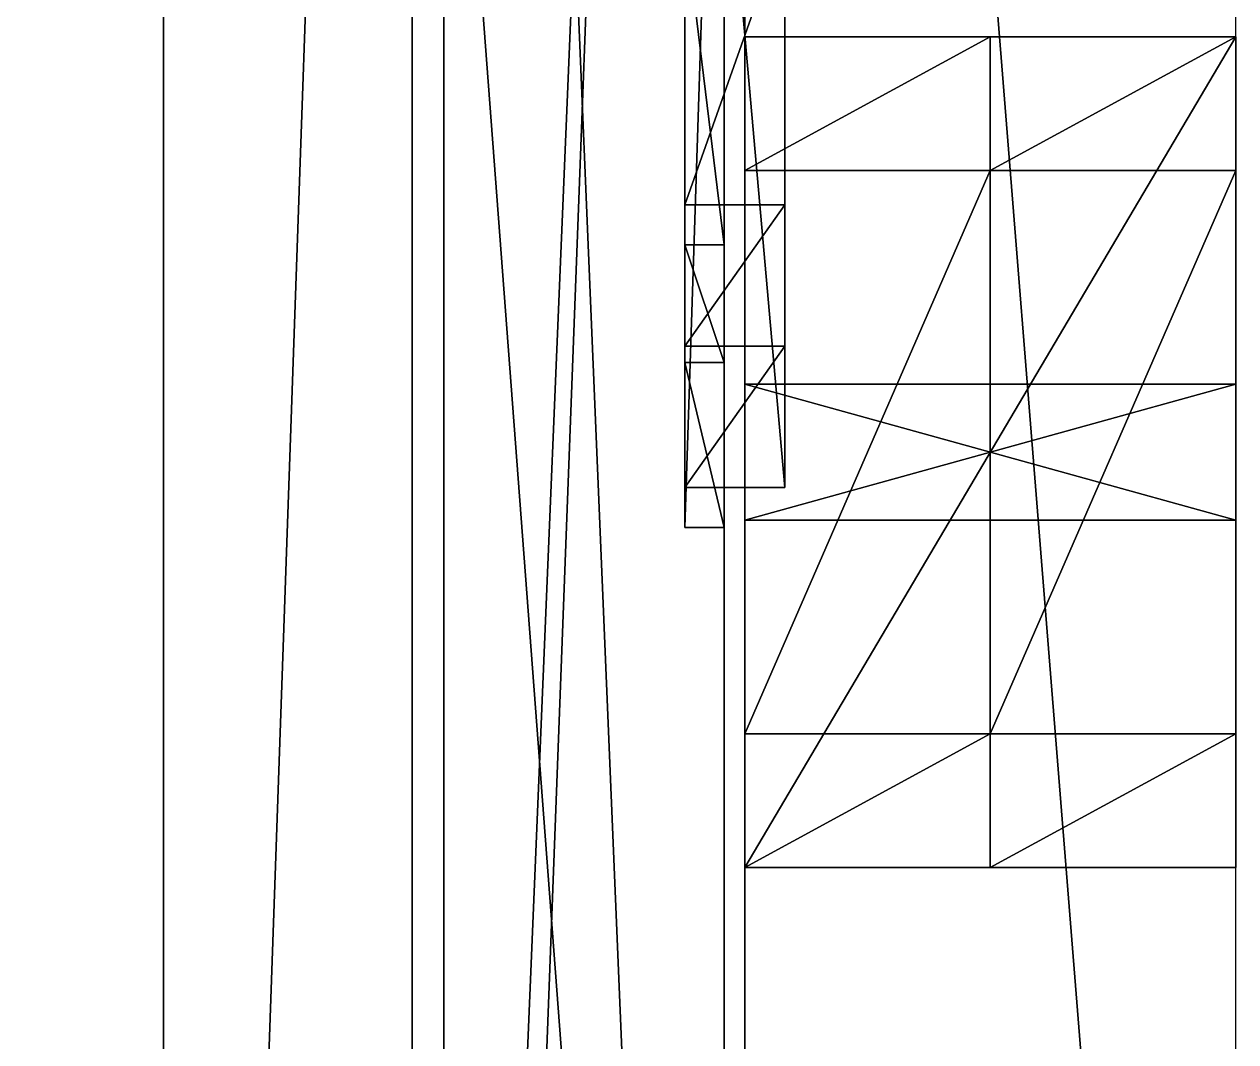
# Model space of a CAD drawing. Header units: metres. Extents: x -124 to 108, y 0 to 201.
# Drawn here: x 27.996 to 28.662, y 52.179 to 52.738 of the extents above; entities that cross this region are included whole.
import ezdxf

# ---------------------------------------------------------------- set-up
doc = ezdxf.new("R2010")
doc.units = ezdxf.units.M
doc.layers.get('0').update_dxf_attribs({"true_color": 0xff5454})

# ---------------------------------------------------------------- blocks, each defined once
blk = doc.blocks.new('window_i')
for p, q in [((0.5099160838872724, 1.347806301747229), (0.3326066356936382, 1.500457556126518)), ((0.5099160838872724, 1.124249532316332), (0.5099160838872724, 1.347806301747229)), ((0.5099160838872724, 1.347806301747229), (0.5099160838872695, 1.347806301747229, 0.02166937499999654)), ((0.4879038231936365, 1.337711146622697, 0.02166937499999654), (0.4879038231936365, 1.337711146622697, -0.03322637500000046)), ((0.5099160838872724, 1.124249532316332), (0.5099160838872695, 1.124249532316332, 0.02166937499999654)), ((0.5746701938614297, 1.124249532316332), (0.5099160838872724, 1.124249532316332)), ((0.5746701938614297, 1.124249532316332), (0.5746701938614297, 1.124249532316332, 0.02166937500000231)), ((0.6652132713872707, 1.033706454790492), (0.5746701938614297, 1.124249532316332)), ((0.4879038231936365, 1.102237271622697, 0.02166937499999654), (0.4879038231936365, 1.102237271622697, -0.03322637500000046)), ((0.5655524169436341, 1.102237271622697, 0.02166937500000231), (0.5655524169436341, 1.102237271622697, -0.03322637500000046)), ((0.6652132713872707, 0), (0.6652132713872707, 1.033706454790492)), ((0.6652132713872707, 1.033706454790492), (0.6652132713872707, 1.033706454790492, 0.02166937499999654)), ((0.6432010106936319, 1.024588677872696, 0.02166937500000231), (0.6432010106936377, 1.024588677872696, -0.03322637500000046)), ((0.6432010106936319, 0.09713276069363547, 0.02166937500000231), (0.6432010106936377, 0.09713276069363547, -0.03322637500000046)), ((0, 0), (0.6652132713872707, 0)), ((0.6652132713872707, 0), (0.6652132713872707, 0, 0.02166937499999654))]:
    blk.add_line(p, q)
at = {"color": 45, "true_color": 0xaa8f5f}
mesh = blk.add_polyface(dxfattribs=at)
corners = [(0.3326066356936354, 1.500457556126518, 0.02166937499999654), (0.5099160838872724, 1.347806301747229), (0.3326066356936382, 1.500457556126518), (0.5099160838872695, 1.347806301747229, 0.02166937499999654)]
mesh.append_faces([[corners[k] for k in face] for face in [(0, 1, 2), (1, 0, 3)]], dxfattribs={"vtx0": -1, "color": 45})
mesh = blk.add_polyface(dxfattribs=at)
corners = [(0.4879038231936365, 1.337711146622697, 0.02166937499999654), (0.3326066356936296, 1.471411356707166, -0.03322637500000046), (0.4879038231936365, 1.337711146622697, -0.03322637500000046), (0.3326066356936354, 1.471411356707166, 0.02166937499999654)]
mesh.append_faces([[corners[k] for k in face] for face in [(0, 1, 2), (1, 0, 3)]], dxfattribs={"vtx0": -1, "color": 45})
mesh = blk.add_polyface(dxfattribs=at)
corners = [(0.5099160838872724, 1.347806301747229), (0.5099160838872695, 1.124249532316332, 0.02166937499999654), (0.5099160838872724, 1.124249532316332), (0.5099160838872695, 1.347806301747229, 0.02166937499999654)]
mesh.append_faces([[corners[k] for k in face] for face in [(0, 1, 2), (1, 0, 3)]], dxfattribs={"vtx0": -1, "color": 45})
mesh = blk.add_polyface(dxfattribs=at)
corners = [(0.4879038231936365, 1.337711146622697, 0.02166937499999654), (0.4879038231936365, 1.102237271622697, -0.03322637500000046), (0.4879038231936365, 1.102237271622697, 0.02166937499999654), (0.4879038231936365, 1.337711146622697, -0.03322637500000046)]
mesh.append_faces([[corners[k] for k in face] for face in [(0, 1, 2), (1, 0, 3)]], dxfattribs={"vtx0": -1, "color": 45})
mesh = blk.add_polyface(dxfattribs=at)
corners = [(0.5099160838872695, 1.124249532316332, 0.02166937499999654), (0.5746701938614297, 1.124249532316332), (0.5099160838872724, 1.124249532316332), (0.5746701938614297, 1.124249532316332, 0.02166937500000231)]
mesh.append_faces([[corners[k] for k in face] for face in [(0, 1, 2), (1, 0, 3)]], dxfattribs={"vtx0": -1, "color": 45})
mesh = blk.add_polyface(dxfattribs=at)
corners = [(0.5746701938614297, 1.124249532316332, 0.02166937500000231), (0.6652132713872707, 1.033706454790492), (0.5746701938614297, 1.124249532316332), (0.6652132713872707, 1.033706454790492, 0.02166937499999654)]
mesh.append_faces([[corners[k] for k in face] for face in [(0, 1, 2), (1, 0, 3)]], dxfattribs={"vtx0": -1, "color": 45})
mesh = blk.add_polyface(dxfattribs=at)
corners = [(0.5655524169436341, 1.102237271622697, 0.02166937500000231), (0.4879038231936365, 1.102237271622697, -0.03322637500000046), (0.5655524169436341, 1.102237271622697, -0.03322637500000046), (0.4879038231936365, 1.102237271622697, 0.02166937499999654)]
mesh.append_faces([[corners[k] for k in face] for face in [(0, 1, 2), (1, 0, 3)]], dxfattribs={"vtx0": -1, "color": 45})
mesh = blk.add_polyface(dxfattribs=at)
corners = [(0.6432010106936319, 1.024588677872696, 0.02166937500000231), (0.5655524169436341, 1.102237271622697, -0.03322637500000046), (0.6432010106936377, 1.024588677872696, -0.03322637500000046), (0.5655524169436341, 1.102237271622697, 0.02166937500000231)]
mesh.append_faces([[corners[k] for k in face] for face in [(0, 1, 2), (1, 0, 3)]], dxfattribs={"vtx0": -1, "color": 45})
mesh = blk.add_polyface(dxfattribs=at)
corners = [(0.6652132713872707, 1.033706454790492), (0.6652132713872707, 0, 0.02166937499999654), (0.6652132713872707, 0), (0.6652132713872707, 1.033706454790492, 0.02166937499999654)]
mesh.append_faces([[corners[k] for k in face] for face in [(0, 1, 2), (1, 0, 3)]], dxfattribs={"vtx0": -1, "color": 45})
mesh = blk.add_polyface(dxfattribs=at)
corners = [(0.6432010106936319, 1.024588677872696, 0.02166937500000231), (0.6432010106936377, 0.09713276069363547, -0.03322637500000046), (0.6432010106936319, 0.09713276069363547, 0.02166937500000231), (0.6432010106936377, 1.024588677872696, -0.03322637500000046)]
mesh.append_faces([[corners[k] for k in face] for face in [(0, 1, 2), (1, 0, 3)]], dxfattribs={"vtx0": -1, "color": 45})
mesh = blk.add_polyface(dxfattribs=at)
corners = [(0.02201226069363304, 0.09713276069363547, 0.02166937499999654), (0.6432010106936377, 0.09713276069363547, -0.03322637500000046), (0.02201226069363593, 0.09713276069363547, -0.03322637500000046), (0.6432010106936319, 0.09713276069363547, 0.02166937500000231)]
mesh.append_faces([[corners[k] for k in face] for face in [(0, 1, 2), (1, 0, 3)]], dxfattribs={"vtx0": -1, "color": 45})
mesh = blk.add_polyface(dxfattribs=at)
corners = [(0.6652132713872707, 0, 0.02166937499999654), (0, 0), (0.6652132713872707, 0), (2.887645678129047e-15, 0, 0.02166937500000231)]
mesh.append_faces([[corners[k] for k in face] for face in [(0, 1, 2), (1, 0, 3)]], dxfattribs={"vtx0": -1, "color": 45})
blk = doc.blocks.new('Crenellation_i')
for p, q in [((0, 0.269875, 0.2111375), (0, 0.1349375, 0.31115)), ((0, 0.269875), (0, 0)), ((0, 0.269875), (0, 0.269875, 0.2111375)), ((0.07022752866490495, 0.269875, 0.2111375), (0.07022752866490495, 0.1349375, 0.31115)), ((0.07022752866490495, 0.269875, 0.42545), (0.07022752866490495, 0.1349375, 0.5254624999999999)), ((0.07022752866490495, 0.269875, 0.2111375), (0.07022752866490495, 0.269875, 0.42545)), ((0.1826147113569393, 0, 0.08282231512730852), (0.1826147113569393, 0.269875, 0.08282231512730852)), ((0.1826147113569393, 0.269875, 0.08282231512730852), (0.1826147113569393, 0.269875, 0.3304723151273085)), ((0.1826147113569393, 0, 0.3304723151273085), (0.1826147113569393, 0.269875, 0.3304723151273085)), ((0.1826147113569393, 0.269875, 0.3304723151273085), (0.2540522113569393, 0.269875, 0.3304723151273085)), ((0.2540522113569393, 0.269875, 0.08282231512730852), (0.1826147113569393, 0.269875, 0.08282231512730852)), ((0.2540522113569393, 0, 0.3304723151273085), (0.2540522113569393, 0.269875, 0.3304723151273085)), ((0.2540522113569393, 0.269875, 0.3304723151273085), (0.2540522113569393, 0.269875, 0.08282231512730852)), ((0.2540522113569393, 0, 0.08282231512730852), (0.2540522113569393, 0.269875, 0.08282231512730852)), ((0.3664393940489737, 0.1349375, 0.31115), (0.3664393940489737, 0.269875, 0.2111375)), ((0.3664393940489737, 0.1349375, 0.5254624999999999), (0.3664393940489737, 0.269875, 0.42545)), ((0.3664393940489737, 0.269875, 0.2111375), (0.3664393940489737, 0.269875, 0.42545)), ((0.4366669227138786, 0.1349375, 0.31115), (0.4366669227138786, 0.269875, 0.2111375)), ((0.4366669227138786, 0), (0.4366669227138786, 0.269875)), ((0.4366669227138786, 0.269875), (0.4366669227138786, 0.269875, 0.2111375)), ((0.07022752866490495, 0.1349375, 0.31115), (0, 0.1349375, 0.31115)), ((0, 0.1349375, 0.31115), (0, 0, 0.2111375)), ((0.07022752866490495, 0.1349375, 0.31115), (0.07022752866490495, 0, 0.2111375)), ((0.07022752866490495, 0.1349375, 0.5254624999999999), (0.07022752866490495, 0, 0.42545)), ((0.07022752866490495, 0.1349375, 0.5254624999999999), (0.3664393940489737, 0.1349375, 0.5254624999999999)), ((0.4366669227138786, 0.1349375, 0.31115), (0.3664393940489737, 0.1349375, 0.31115)), ((0.3664393940489737, 0, 0.2111375), (0.3664393940489737, 0.1349375, 0.31115)), ((0.3664393940489737, 0, 0.42545), (0.3664393940489737, 0.1349375, 0.5254624999999999)), ((0.4366669227138786, 0, 0.2111375), (0.4366669227138786, 0.1349375, 0.31115)), ((0, 0), (0, 0, 0.2111375)), ((0.07022752866490495, 0, 0.2111375), (0.07022752866490495, 0, 0.42545)), ((0.1826147113569393, 0, 0.08282231512730852), (0.1826147113569393, 0, 0.3304723151273085)), ((0.1826147113569393, 0, 0.3304723151273085), (0.2540522113569393, 0, 0.3304723151273085)), ((0.2540522113569393, 0, 0.08282231512730852), (0.1826147113569393, 0, 0.08282231512730852)), ((0.2540522113569393, 0, 0.3304723151273085), (0.2540522113569393, 0, 0.08282231512730852)), ((0.3664393940489737, 0, 0.2111375), (0.3664393940489737, 0, 0.42545)), ((0.4366669227138786, 0), (0.4366669227138786, 0, 0.2111375))]:
    blk.add_line(p, q)
at = {"color": 253, "true_color": 0xc0ab91}
for p, q in [((0.07022752866490495, 0.269875, 0.2111375), (0, 0.269875, 0.2111375)), ((0.4366669227138786, 0.269875), (0, 0.269875)), ((0.3664393940489737, 0.269875, 0.42545), (0.07022752866490495, 0.269875, 0.42545)), ((0.4366669227138786, 0.269875, 0.2111375), (0.3664393940489737, 0.269875, 0.2111375)), ((0.07022752866490495, 0, 0.2111375), (0, 0, 0.2111375)), ((0.4366669227138786, 0), (0, 0)), ((0.07022752866490495, 0, 0.42545), (0.3664393940489737, 0, 0.42545)), ((0.4366669227138786, 0, 0.2111375), (0.3664393940489737, 0, 0.2111375))]:
    blk.add_line(p, q, dxfattribs=at)
at = {"color": 45, "true_color": 0xaa8f5f}
mesh = blk.add_polyface(dxfattribs=at)
corners = [(0.07022752866490495, 0.1349375, 0.31115), (0, 0.269875, 0.2111375), (0, 0.1349375, 0.31115), (0.07022752866490495, 0.269875, 0.2111375)]
mesh.append_faces([[corners[k] for k in face] for face in [(0, 1, 2), (1, 0, 3)]], dxfattribs={"vtx0": -1, "color": 45})
mesh = blk.add_polyface(dxfattribs=at)
corners = [(0, 0.1349375, 0.31115), (0, 0), (0, 0, 0.2111375), (0, 0.269875), (0, 0.269875, 0.2111375)]
mesh.append_faces([[corners[k] for k in face] for face in [(0, 1, 2), (3, 0, 4)]], dxfattribs={"vtx0": -1, "color": 45})
mesh.append_faces([[corners[k] for k in face] for face in [(1, 0, 3)]], dxfattribs={"vtx0": -1, "vtx1": -1, "color": 45})
mesh = blk.add_polyface(dxfattribs=at)
corners = [(0, 0.269875), (0.1826147113569393, 0.269875, 0.08282231512730852), (0.4366669227138786, 0.269875), (0, 0.269875, 0.2111375), (0.07022752866490495, 0.269875, 0.2111375), (0.1826147113569393, 0.269875, 0.3304723151273085), (0.07022752866490495, 0.269875, 0.42545), (0.2540522113569393, 0.269875, 0.3304723151273085), (0.3664393940489737, 0.269875, 0.2111375), (0.2540522113569393, 0.269875, 0.08282231512730852), (0.3664393940489737, 0.269875, 0.42545), (0.4366669227138786, 0.269875, 0.2111375)]
mesh.append_faces([[corners[k] for k in face] for face in [(0, 1, 2), (1, 4, 5), (5, 6, 7), (7, 8, 9), (8, 7, 10), (10, 7, 6), (2, 9, 11), (9, 2, 1), (11, 9, 8)]], dxfattribs={"vtx0": -1, "vtx1": -1, "color": 45})
mesh.append_faces([[corners[k] for k in face] for face in [(1, 0, 3), (1, 3, 4), (5, 4, 6)]], dxfattribs={"vtx0": -1, "vtx2": -1, "color": 45})
mesh = blk.add_polyface(dxfattribs=at)
corners = [(0.4366669227138786, 0), (0, 0.269875), (0, 0), (0.4366669227138786, 0.269875)]
mesh.append_faces([[corners[k] for k in face] for face in [(0, 1, 2), (1, 0, 3)]], dxfattribs={"vtx0": -1, "color": 45})
mesh = blk.add_polyface(dxfattribs=at)
corners = [(0.07022752866490495, 0.1349375, 0.5254624999999999), (0.07022752866490495, 0, 0.2111375), (0.07022752866490495, 0, 0.42545), (0.07022752866490495, 0.1349375, 0.31115), (0.07022752866490495, 0.269875, 0.42545), (0.07022752866490495, 0.269875, 0.2111375)]
mesh.append_faces([[corners[k] for k in face] for face in [(0, 1, 2), (3, 4, 5)]], dxfattribs={"vtx0": -1, "color": 45})
mesh.append_faces([[corners[k] for k in face] for face in [(1, 0, 3)]], dxfattribs={"vtx0": -1, "vtx1": -1, "color": 45})
mesh.append_faces([[corners[k] for k in face] for face in [(3, 0, 4)]], dxfattribs={"vtx0": -1, "vtx2": -1, "color": 45})
mesh = blk.add_polyface(dxfattribs=at)
corners = [(0.3664393940489737, 0.1349375, 0.5254624999999999), (0.07022752866490495, 0.269875, 0.42545), (0.07022752866490495, 0.1349375, 0.5254624999999999), (0.3664393940489737, 0.269875, 0.42545)]
mesh.append_faces([[corners[k] for k in face] for face in [(0, 1, 2), (1, 0, 3)]], dxfattribs={"vtx0": -1, "color": 45})
mesh = blk.add_polyface(dxfattribs=at)
corners = [(0.1826147113569393, 0.269875, 0.08282231512730852), (0.1826147113569393, 0, 0.3304723151273085), (0.1826147113569393, 0, 0.08282231512730852), (0.1826147113569393, 0.269875, 0.3304723151273085)]
mesh.append_faces([[corners[k] for k in face] for face in [(0, 1, 2), (1, 0, 3)]], dxfattribs={"vtx0": -1, "color": 45})
mesh = blk.add_polyface(dxfattribs=at)
corners = [(0.2540522113569393, 0.269875, 0.3304723151273085), (0.1826147113569393, 0, 0.3304723151273085), (0.1826147113569393, 0.269875, 0.3304723151273085), (0.2540522113569393, 0, 0.3304723151273085)]
mesh.append_faces([[corners[k] for k in face] for face in [(0, 1, 2), (1, 0, 3)]], dxfattribs={"vtx0": -1, "color": 45})
mesh = blk.add_polyface(dxfattribs=at)
corners = [(0.2540522113569393, 0, 0.08282231512730852), (0.1826147113569393, 0.269875, 0.08282231512730852), (0.1826147113569393, 0, 0.08282231512730852), (0.2540522113569393, 0.269875, 0.08282231512730852)]
mesh.append_faces([[corners[k] for k in face] for face in [(0, 1, 2), (1, 0, 3)]], dxfattribs={"vtx0": -1, "color": 45})
mesh = blk.add_polyface(dxfattribs=at)
corners = [(0.2540522113569393, 0.269875, 0.3304723151273085), (0.2540522113569393, 0, 0.08282231512730852), (0.2540522113569393, 0, 0.3304723151273085), (0.2540522113569393, 0.269875, 0.08282231512730852)]
mesh.append_faces([[corners[k] for k in face] for face in [(0, 1, 2), (1, 0, 3)]], dxfattribs={"vtx0": -1, "color": 45})
mesh = blk.add_polyface(dxfattribs=at)
corners = [(0.4366669227138786, 0.1349375, 0.31115), (0.3664393940489737, 0.269875, 0.2111375), (0.3664393940489737, 0.1349375, 0.31115), (0.4366669227138786, 0.269875, 0.2111375)]
mesh.append_faces([[corners[k] for k in face] for face in [(0, 1, 2), (1, 0, 3)]], dxfattribs={"vtx0": -1, "color": 45})
mesh = blk.add_polyface(dxfattribs=at)
corners = [(0.3664393940489737, 0.1349375, 0.31115), (0.3664393940489737, 0, 0.42545), (0.3664393940489737, 0, 0.2111375), (0.3664393940489737, 0.1349375, 0.5254624999999999), (0.3664393940489737, 0.269875, 0.2111375), (0.3664393940489737, 0.269875, 0.42545)]
mesh.append_faces([[corners[k] for k in face] for face in [(0, 1, 2), (3, 4, 5)]], dxfattribs={"vtx0": -1, "color": 45})
mesh.append_faces([[corners[k] for k in face] for face in [(1, 0, 3)]], dxfattribs={"vtx0": -1, "vtx1": -1, "color": 45})
mesh.append_faces([[corners[k] for k in face] for face in [(3, 0, 4)]], dxfattribs={"vtx0": -1, "vtx2": -1, "color": 45})
mesh = blk.add_polyface(dxfattribs=at)
corners = [(0.4366669227138786, 0.269875), (0.4366669227138786, 0, 0.2111375), (0.4366669227138786, 0), (0.4366669227138786, 0.1349375, 0.31115), (0.4366669227138786, 0.269875, 0.2111375)]
mesh.append_faces([[corners[k] for k in face] for face in [(0, 1, 2), (3, 0, 4)]], dxfattribs={"vtx0": -1, "color": 45})
mesh.append_faces([[corners[k] for k in face] for face in [(1, 0, 3)]], dxfattribs={"vtx0": -1, "vtx1": -1, "color": 45})
mesh = blk.add_polyface(dxfattribs=at)
corners = [(0.07022752866490495, 0, 0.2111375), (0, 0.1349375, 0.31115), (0, 0, 0.2111375), (0.07022752866490495, 0.1349375, 0.31115)]
mesh.append_faces([[corners[k] for k in face] for face in [(0, 1, 2), (1, 0, 3)]], dxfattribs={"vtx0": -1, "color": 45})
mesh = blk.add_polyface(dxfattribs=at)
corners = [(0.3664393940489737, 0, 0.42545), (0.07022752866490495, 0.1349375, 0.5254624999999999), (0.07022752866490495, 0, 0.42545), (0.3664393940489737, 0.1349375, 0.5254624999999999)]
mesh.append_faces([[corners[k] for k in face] for face in [(0, 1, 2), (1, 0, 3)]], dxfattribs={"vtx0": -1, "color": 45})
mesh = blk.add_polyface(dxfattribs=at)
corners = [(0.4366669227138786, 0, 0.2111375), (0.3664393940489737, 0.1349375, 0.31115), (0.3664393940489737, 0, 0.2111375), (0.4366669227138786, 0.1349375, 0.31115)]
mesh.append_faces([[corners[k] for k in face] for face in [(0, 1, 2), (1, 0, 3)]], dxfattribs={"vtx0": -1, "color": 45})
mesh = blk.add_polyface(dxfattribs=at)
corners = [(0.4366669227138786, 0), (0.2540522113569393, 0, 0.08282231512730852), (0, 0), (0.4366669227138786, 0, 0.2111375), (0.3664393940489737, 0, 0.2111375), (0.2540522113569393, 0, 0.3304723151273085), (0.3664393940489737, 0, 0.42545), (0.1826147113569393, 0, 0.3304723151273085), (0.07022752866490495, 0, 0.2111375), (0.1826147113569393, 0, 0.08282231512730852), (0.07022752866490495, 0, 0.42545), (0, 0, 0.2111375)]
mesh.append_faces([[corners[k] for k in face] for face in [(0, 1, 2), (1, 4, 5), (5, 6, 7), (7, 8, 9), (8, 7, 10), (10, 7, 6), (2, 9, 11), (9, 2, 1), (11, 9, 8)]], dxfattribs={"vtx0": -1, "vtx1": -1, "color": 45})
mesh.append_faces([[corners[k] for k in face] for face in [(1, 0, 3), (1, 3, 4), (5, 4, 6)]], dxfattribs={"vtx0": -1, "vtx2": -1, "color": 45})
blk = doc.blocks.new('tower')
at = {"color": 35, "true_color": 0x927150}
for p, q in [((0, 0, 9.8933), (0, 4.547120949713705, 9.8933)), ((0, 0, 9.7028), (0, 4.547120949713705, 9.7028)), ((0.1367854748568507, 0.1367854748568507, 8.606828011806765), (0.1367854748568507, 4.410335474856851, 8.606828011806765)), ((0.1367854748568507, 4.410335474856851, 8.778278011806766), (0.1367854748568507, 0.1367854748568507, 8.778278011806766)), ((0.1541177374284312, 0.1541177374284312, 9.7028), (0.1541177374284312, 4.393003212285276, 9.7028)), ((0.1541177374284312, 0.1541177374284312, 9.548682262571576), (0.1541177374284312, 4.393003212285276, 9.548682262571576)), ((0.3082354748568508, 0.3082354748568508, 9.548682262571576), (0.3082354748568508, 4.238885474856851, 9.548682262571576)), ((0.3082354748568508, 0.3082354748568508, 8.606828011806765), (0.3082354748568508, 4.238885474856851, 8.606828011806765)), ((0.3082354748568508, 0.3082354748568508, 8.778278011806766), (0.3082354748568508, 4.238885474856851, 8.778278011806766))]:
    blk.add_line(p, q, dxfattribs=at)
for p, q in [((0.3082354748568508, 0.3082354748568508), (0.3082354748568508, 4.238885474856851)), ((0.3082354748568508, 2.606167110550489, 6.802592921984426), (0.3082354748568508, 1.940953839163212, 6.802592921984426)), ((0.3082354748568508, 2.096251026663219, 8.150399223731656), (0.3082354748568508, 2.273560474856839, 8.303050478110942)), ((0.3082354748568508, 2.096251026663219, 7.926842454300758), (0.3082354748568508, 2.096251026663219, 8.150399223731656)), ((0.3082354748568508, 2.031496916689059, 7.926842454300758), (0.3082354748568508, 2.096251026663219, 7.926842454300758)), ((0.3082354748568508, 1.940953839163212, 7.836299376774919), (0.3082354748568508, 2.031496916689059, 7.926842454300758)), ((0.3082354748568508, 1.940953839163212, 6.802592921984426), (0.3082354748568508, 1.940953839163212, 7.836299376774919))]:
    blk.add_line(p, q)
at = {"extrusion": (-1, -1.592659819528148e-15, 0)}
blk.add_blockref('window_i', (-2.606167110550488, 6.802592921984426, -0.3082354748568665), dxfattribs=at)
at = {"xscale": 1.045194006151932, "rotation": 270.0000000000001}
blk.add_blockref('Crenellation_i', (0.319496736821834, 2.210563717433001, 9.8933), dxfattribs=at)
at = {"color": 45, "true_color": 0xaa8f5f}
mesh = blk.add_polyface(dxfattribs=at)
corners = [(0, 4.547120949713705, 9.7028), (0.1541177374284312, 4.393003212285276, 9.7028), (0, 0, 9.7028), (4.547120949713701, 4.547120949713705, 9.7028), (4.393003212285282, 4.393003212285276, 9.7028), (4.393003212285282, 0.1541177374284312, 9.7028), (0.1541177374284312, 0.1541177374284312, 9.7028), (4.547120949713701, 0, 9.7028)]
mesh.append_faces([[corners[k] for k in face] for face in [(0, 1, 2), (1, 3, 4), (4, 3, 5), (2, 6, 7), (6, 2, 1), (7, 5, 3)]], dxfattribs={"vtx0": -1, "vtx1": -1, "color": 45})
mesh.append_faces([[corners[k] for k in face] for face in [(1, 0, 3), (7, 6, 5)]], dxfattribs={"vtx0": -1, "vtx2": -1, "color": 45})
at = {"color": 35, "true_color": 0x927150}
mesh = blk.add_polyface(dxfattribs=at)
corners = [(0, 4.547120949713705, 9.8933), (0, 0, 9.7028), (0, 0, 9.8933), (0, 4.547120949713705, 9.7028)]
mesh.append_faces([[corners[k] for k in face] for face in [(0, 1, 2), (1, 0, 3)]], dxfattribs={"vtx0": -1, "color": 35})
at = {"color": 45, "true_color": 0xaa8f5f}
mesh = blk.add_polyface(dxfattribs=at)
corners = [(3.957749212891867, 3.957749212891862, 9.8933), (3.957749212891821, 4.227624212891856, 9.8933), (0.5893717368218455, 3.957749212891862, 9.8933), (0, 0, 9.8933), (0.319496736821834, 0.3194967368218455, 9.8933), (0, 4.547120949713705, 9.8933), (4.547120949713701, 0, 9.8933), (0.5893717368218802, 0.3194967368218455, 9.8933), (3.957749212891867, 0.319496736821834, 9.8933), (4.227624212891856, 0.319496736821834, 9.8933), (4.227624212891856, 0.5893717368218802, 9.8933), (4.227624212891867, 3.957749212891867, 9.8933), (4.227624212891867, 4.227624212891856, 9.8933), (0.319496736821834, 4.227624212891867, 9.8933), (4.547120949713701, 4.547120949713705, 9.8933), (0.319496736821834, 0.589371736821834, 9.8933), (0.319496736821834, 3.957749212891821, 9.8933), (0.5893717368218224, 4.227624212891867, 9.8933), (3.957749212891867, 0.5893717368218455, 9.8933), (0.5893717368218455, 0.5893717368218455, 9.8933)]
mesh.append_faces([[corners[k] for k in face] for face in [(10, 0, 18), (7, 18, 19), (16, 19, 2)]], dxfattribs={"vtx0": -1, "color": 45})
mesh.append_faces([[corners[k] for k in face] for face in [(3, 4, 5), (4, 6, 7), (8, 6, 9), (9, 6, 10), (11, 6, 12), (5, 13, 14), (13, 15, 16), (14, 12, 6), (0, 10, 11), (18, 7, 8), (19, 16, 15)]], dxfattribs={"vtx0": -1, "vtx1": -1, "color": 45})
mesh.append_faces([[corners[k] for k in face] for face in [(7, 6, 8), (10, 6, 11), (13, 5, 4), (14, 2, 1)]], dxfattribs={"vtx0": -1, "vtx1": -1, "vtx2": -1, "color": 45})
mesh.append_faces([[corners[k] for k in face] for face in [(4, 3, 6), (13, 4, 15), (14, 13, 17), (14, 17, 2), (14, 1, 12)]], dxfattribs={"vtx0": -1, "vtx2": -1, "color": 45})
mesh.append_faces([[corners[k] for k in face] for face in [(0, 1, 2)]], dxfattribs={"vtx1": -1, "color": 45})
mesh = blk.add_polyface(dxfattribs=at)
corners = [(0.1367854748568507, 0.1367854748568507, 8.778278011806766), (0.3082354748568508, 0.3082354748568508, 8.778278011806766), (0.1367854748568507, 4.410335474856851, 8.778278011806766), (4.410335474856851, 0.1367854748568507, 8.778278011806766), (4.238885474856851, 0.3082354748568508, 8.778278011806766), (4.238885474856851, 4.238885474856851, 8.778278011806766), (0.3082354748568508, 4.238885474856851, 8.778278011806766), (4.410335474856851, 4.410335474856851, 8.778278011806766)]
mesh.append_faces([[corners[k] for k in face] for face in [(0, 1, 2), (1, 3, 4), (4, 3, 5), (2, 6, 7), (6, 2, 1), (7, 5, 3)]], dxfattribs={"vtx0": -1, "vtx1": -1, "color": 45})
mesh.append_faces([[corners[k] for k in face] for face in [(1, 0, 3), (7, 6, 5)]], dxfattribs={"vtx0": -1, "vtx2": -1, "color": 45})
at = {"color": 35, "true_color": 0x927150}
mesh = blk.add_polyface(dxfattribs=at)
corners = [(0.1367854748568507, 4.410335474856851, 8.778278011806766), (0.1367854748568507, 0.1367854748568507, 8.606828011806765), (0.1367854748568507, 0.1367854748568507, 8.778278011806766), (0.1367854748568507, 4.410335474856851, 8.606828011806765)]
mesh.append_faces([[corners[k] for k in face] for face in [(0, 1, 2), (1, 0, 3)]], dxfattribs={"vtx0": -1, "color": 35})
at = {"color": 45, "true_color": 0xaa8f5f}
mesh = blk.add_polyface(dxfattribs=at)
corners = [(0.1367854748568507, 4.410335474856851, 8.606828011806765), (0.3082354748568508, 4.238885474856851, 8.606828011806765), (0.1367854748568507, 0.1367854748568507, 8.606828011806765), (4.410335474856851, 4.410335474856851, 8.606828011806765), (4.238885474856851, 4.238885474856851, 8.606828011806765), (4.238885474856851, 0.3082354748568508, 8.606828011806765), (0.3082354748568508, 0.3082354748568508, 8.606828011806765), (4.410335474856851, 0.1367854748568507, 8.606828011806765), (2.273560474856851, 0.3082354748568508, 8.606828011806765)]
mesh.append_faces([[corners[k] for k in face] for face in [(0, 1, 2), (1, 3, 4), (4, 3, 5), (2, 6, 7), (6, 2, 1), (7, 5, 3)]], dxfattribs={"vtx0": -1, "vtx1": -1, "color": 45})
mesh.append_faces([[corners[k] for k in face] for face in [(1, 0, 3), (7, 6, 8), (7, 8, 5)]], dxfattribs={"vtx0": -1, "vtx2": -1, "color": 45})
at = {"color": 35, "true_color": 0x927150}
mesh = blk.add_polyface(dxfattribs=at)
corners = [(0.1541177374284312, 4.393003212285276, 9.7028), (0.1541177374284312, 0.1541177374284312, 9.548682262571576), (0.1541177374284312, 0.1541177374284312, 9.7028), (0.1541177374284312, 4.393003212285276, 9.548682262571576)]
mesh.append_faces([[corners[k] for k in face] for face in [(0, 1, 2), (1, 0, 3)]], dxfattribs={"vtx0": -1, "color": 35})
at = {"color": 45, "true_color": 0xaa8f5f}
mesh = blk.add_polyface(dxfattribs=at)
corners = [(0.1541177374284312, 4.393003212285276, 9.548682262571576), (0.3082354748568508, 4.238885474856851, 9.548682262571576), (0.1541177374284312, 0.1541177374284312, 9.548682262571576), (4.393003212285282, 4.393003212285276, 9.548682262571576), (4.238885474856851, 4.238885474856851, 9.548682262571576), (4.238885474856851, 0.3082354748568508, 9.548682262571576), (0.3082354748568508, 0.3082354748568508, 9.548682262571576), (4.393003212285282, 0.1541177374284312, 9.548682262571576)]
mesh.append_faces([[corners[k] for k in face] for face in [(0, 1, 2), (1, 3, 4), (4, 3, 5), (2, 6, 7), (6, 2, 1), (7, 5, 3)]], dxfattribs={"vtx0": -1, "vtx1": -1, "color": 45})
mesh.append_faces([[corners[k] for k in face] for face in [(1, 0, 3), (7, 6, 5)]], dxfattribs={"vtx0": -1, "vtx2": -1, "color": 45})
at = {"color": 253, "true_color": 0xc0ab91}
mesh = blk.add_polyface(dxfattribs=at)
corners = [(4.238885474856851, 4.238885474856851), (0.3082354748568508, 0.3082354748568508), (0.3082354748568508, 4.238885474856851), (2.273560474856851, 0.3082354748568508), (4.238885474856851, 0.3082354748568508)]
mesh.append_faces([[corners[k] for k in face] for face in [(0, 1, 2), (3, 0, 4)]], dxfattribs={"vtx0": -1, "color": 253})
mesh.append_faces([[corners[k] for k in face] for face in [(1, 0, 3)]], dxfattribs={"vtx0": -1, "vtx1": -1, "color": 253})
mesh = blk.add_polyface(dxfattribs=at)
corners = [(0.3082354748568508, 2.923616339163213, 6.802592921984426), (0.3082354748568508, 3.256222974856851, 6.555359215640191), (0.3082354748568508, 3.207010474856851, 6.506146715640194), (0.3082354748568508, 3.588829610550486, 6.802592921984426), (0.3082354748568508, 3.30543547485685, 6.506146715640192), (0.3082354748568508, 3.30543547485685, 6.072759215640191), (0.3082354748568508, 3.30543547485685, 5.639371715640191), (0.3082354748568508, 0.3082354748568508, 8.606828011806765), (0.3082354748568508, 0.9582913391632125, 7.836299376774919), (0.3082354748568508, 0.3082354748568508), (0.3082354748568508, 1.241685474856851, 8.466709215640188), (0.3082354748568508, 1.290897974856851, 8.515921715640188), (0.3082354748568508, 4.238885474856851, 8.606828011806765), (0.3082354748568508, 1.11358852666322, 8.150399223731656), (0.3082354748568508, 1.048834416689059, 7.926842454300758), (0.3082354748568508, 2.273560474856851, 8.515921715640186), (0.3082354748568508, 1.340110474856851, 8.466709215640194), (0.3082354748568508, 1.468207423050482, 8.150399223731656), (0.3082354748568508, 1.468207423050482, 7.926842454300758), (0.3082354748568508, 1.532961533024648, 7.926842454300756), (0.3082354748568508, 2.224347974856851, 8.466709215640192), (0.3082354748568508, 1.623504610550477, 7.836299376774921), (0.3082354748568508, 1.940953839163212, 7.836299376774919), (0.3082354748568508, 1.623504610550489, 6.802592921984426), (0.3082354748568508, 2.096251026663219, 8.150399223731656), (0.3082354748568508, 2.031496916689059, 7.926842454300758), (0.3082354748568508, 2.322772974856851, 8.466709215640186), (0.3082354748568508, 3.256222974856851, 8.515921715640195), (0.3082354748568508, 2.450869923050482, 8.150399223731656), (0.3082354748568508, 2.450869923050482, 7.926842454300758), (0.3082354748568508, 2.515624033024642, 7.926842454300765), (0.3082354748568508, 3.207010474856845, 8.466709215640188), (0.3082354748568508, 2.606167110550483, 7.836299376774924), (0.3082354748568508, 2.923616339163213, 7.836299376774919), (0.3082354748568508, 2.606167110550489, 6.802592921984426), (0.3082354748568508, 3.078913526663219, 8.150399223731656), (0.3082354748568508, 3.014159416689059, 7.926842454300758), (0.3082354748568508, 3.30543547485685, 8.466709215640186), (0.3082354748568508, 3.433532423050485, 8.150399223731656), (0.3082354748568508, 3.433532423050485, 7.926842454300758), (0.3082354748568508, 3.498286533024639, 7.926842454300763), (0.3082354748568508, 3.588829610550483, 7.836299376774922), (0.3082354748568508, 1.241685474856851, 5.639371715640189), (0.3082354748568508, 4.238885474856851), (0.3082354748568508, 0.9582913391632125, 6.802592921984426), (0.3082354748568508, 1.241685474856851, 6.506146715640188), (0.3082354748568508, 1.241685474856851, 6.072759215640189), (0.3082354748568508, 1.290897974856839, 5.5901592156402), (0.3082354748568508, 1.340110474856851, 5.639371715640191), (0.3082354748568508, 2.224347974856851, 5.639371715640191), (0.3082354748568508, 1.940953839163212, 6.802592921984426), (0.3082354748568508, 2.224347974856851, 6.506146715640192), (0.3082354748568508, 2.224347974856851, 6.072759215640191), (0.3082354748568508, 2.273560474856839, 5.590159215640203), (0.3082354748568508, 2.322772974856851, 5.639371715640189), (0.3082354748568508, 3.207010474856851, 5.639371715640194), (0.3082354748568508, 3.207010474856851, 6.072759215640194), (0.3082354748568508, 3.256222974856839, 5.5901592156402), (0.3082354748568508, 3.256222974856839, 6.023546715640197), (0.3082354748568508, 3.256222974856851, 5.688584215640194), (0.3082354748568508, 3.256222974856839, 6.456934215640197), (0.3082354748568508, 3.256222974856851, 6.121971715640192), (0.3082354748568508, 3.256222974856845, 8.303050478110938), (0.3082354748568508, 3.256222974856839, 8.417496715640198), (0.3082354748568508, 1.290897974856851, 6.555359215640189), (0.3082354748568508, 1.340110474856851, 6.506146715640192), (0.3082354748568508, 1.340110474856851, 6.072759215640191), (0.3082354748568508, 2.096251026663219, 7.926842454300758), (0.3082354748568508, 1.290897974856839, 6.0235467156402), (0.3082354748568508, 1.290897974856851, 5.688584215640189), (0.3082354748568508, 1.290897974856839, 6.4569342156402), (0.3082354748568508, 1.290897974856851, 6.121971715640188), (0.3082354748568508, 1.290897974856845, 8.303050478110936), (0.3082354748568508, 1.290897974856839, 8.417496715640201), (0.3082354748568508, 1.11358852666322, 7.926842454300758), (0.3082354748568508, 2.273560474856851, 6.555359215640186), (0.3082354748568508, 2.322772974856851, 6.506146715640188), (0.3082354748568508, 2.322772974856851, 6.072759215640189), (0.3082354748568508, 3.078913526663219, 7.926842454300758), (0.3082354748568508, 2.273560474856839, 6.0235467156402), (0.3082354748568508, 2.273560474856851, 5.688584215640185), (0.3082354748568508, 2.273560474856839, 6.4569342156402), (0.3082354748568508, 2.273560474856851, 6.121971715640186), (0.3082354748568508, 2.273560474856839, 8.303050478110942), (0.3082354748568508, 2.273560474856839, 8.4174967156402)]
mesh.append_faces([[corners[k] for k in face] for face in [(1, 3, 4), (7, 8, 9), (10, 7, 11), (8, 13, 14), (11, 15, 16), (17, 15, 18), (18, 15, 19), (19, 20, 21), (21, 22, 23), (22, 24, 25), (15, 12, 26), (28, 27, 29), (29, 27, 30), (30, 31, 32), (32, 33, 34), (33, 35, 36), (27, 12, 37), (38, 12, 39), (39, 12, 40), (40, 12, 41), (41, 12, 3), (9, 42, 43), (44, 9, 8), (50, 23, 22), (0, 34, 33), (43, 3, 12), (58, 55, 56), (55, 58, 59), (59, 5, 6), (60, 56, 2), (56, 60, 61), (61, 4, 5), (62, 37, 38), (64, 23, 65), (68, 42, 46), (42, 68, 69), (69, 66, 48), (70, 46, 45), (46, 70, 71), (71, 65, 66), (72, 16, 17), (75, 34, 76), (79, 49, 52), (49, 79, 80), (80, 77, 54), (81, 52, 51), (52, 81, 82), (82, 76, 77), (83, 26, 28)]], dxfattribs={"vtx0": -1, "vtx1": -1, "color": 253})
mesh.append_faces([[corners[k] for k in face] for face in [(4, 3, 5), (5, 3, 6), (8, 7, 10), (8, 10, 13), (11, 12, 15), (16, 15, 17), (21, 20, 22), (22, 20, 24), (26, 12, 27), (26, 27, 28), (32, 31, 33), (33, 31, 35), (37, 12, 38), (42, 9, 44), (42, 44, 45), (42, 45, 46), (43, 48, 23), (43, 23, 49), (49, 23, 50), (49, 50, 51), (49, 51, 52), (43, 54, 34), (43, 34, 0), (43, 0, 55), (55, 0, 2), (55, 2, 56), (43, 6, 3), (65, 23, 66), (66, 23, 48), (76, 34, 77), (77, 34, 54)]], dxfattribs={"vtx0": -1, "vtx1": -1, "vtx2": -1, "color": 253})
mesh.append_faces([[corners[k] for k in face] for face in [(0, 1, 2), (1, 0, 3), (11, 7, 12), (19, 15, 20), (30, 27, 31), (43, 42, 47), (43, 47, 48), (43, 49, 53), (43, 53, 54), (43, 55, 57), (43, 57, 6), (59, 58, 5), (61, 60, 4), (31, 62, 35), (62, 31, 63), (62, 63, 37), (44, 64, 45), (64, 44, 23), (69, 68, 66), (71, 70, 65), (10, 72, 13), (72, 10, 73), (72, 73, 16), (50, 75, 51), (75, 50, 34), (80, 79, 77), (82, 81, 76), (20, 83, 24), (83, 20, 84), (83, 84, 26)]], dxfattribs={"vtx0": -1, "vtx2": -1, "color": 253})
mesh.append_faces([[corners[k] for k in face] for face in [(67, 25, 24), (74, 14, 13), (78, 36, 35)]], dxfattribs={"vtx1": -1, "color": 253})
at = {"color": 45, "true_color": 0xaa8f5f}
mesh = blk.add_polyface(dxfattribs=at)
corners = [(0.3082354748568508, 4.238885474856851, 9.548682262571576), (0.3082354748568508, 0.3082354748568508, 8.778278011806766), (0.3082354748568508, 0.3082354748568508, 9.548682262571576), (0.3082354748568508, 4.238885474856851, 8.778278011806766)]
mesh.append_faces([[corners[k] for k in face] for face in [(0, 1, 2), (1, 0, 3)]], dxfattribs={"vtx0": -1, "color": 45})
blk = doc.blocks.new('Component_1')
blk.add_blockref('tower', (28.07223971175405, 50.52020946183698, 15.5146375))
mesh = blk.add_polyface()
corners = [(98.86382018745837, 30.90943250080581), (89.72458268745838, 8.9741375), (87.54791898012385, 30.90943250080581), (96.81655690428461, 14.09375503553429), (98.49613190428461, 14.09375503553429), (98.49613190428461, 12.41418003553429), (96.81655690428461, 12.41418003553429), (101.2657076874584, 8.9741375), (98.86382018745837, 23.1045798908746), (101.2657076874584, 23.1045798908746), (-20.48833907005547, 200.8840436922485), (-36.24358070214876, 166.5599806628586), (-36.24358070214876, 200.8840436922485), (-62.79831286128363, 120.0461810518411), (-62.79831286128363, 166.5599806628586), (-62.79831286128363, 96.83693105184103), (-62.79831286128363, 69.072125), (28.08287500000001, 69.072125), (-20.48833907005547, 166.5599806628586), (4.431687138716375, 132.2999806628586), (4.431687138716375, 166.5599806628586), (28.08287500000001, 132.2999806628586), (28.08287500000001, 88.4305800437618), (52.93518750000001, 88.4305800437618), (28.08287500000001, 66.46068749999999), (35.93147500000001, 66.46068749999999), (35.93147500000001, 59.92977696599349), (58.5117883537056, 70.26627505020039), (71.21366250000001, 59.92977696599349), (58.5117883537056, 82.9250000502004), (78.9940356579436, 70.26627505020039), (71.21366250000001, 47.17262696599349), (86.71083750000001, 98.93586129376179), (52.93518750000001, 98.93586129376179), (78.9940356579436, 82.9250000502004), (35.93147500000001, 45.54226446599349), (35.93147500000001, 47.17262696599349), (35.93147500000001, 32.38526287804266), (35.93147500000001, 12.89956368802138), (56.22833268745838, 30.6197), (71.01430768745837, 30.6197), (71.01430768745837, 7.874), (89.72458268745838, 7.874), (86.71083750000001, 60.80205750080581), (87.54791898012385, 60.80205750080581), (29.12427500000001, 8.345045871058996), (29.12427500000001, 12.89956368802138), (56.22833268745838, 8.345045871058996), (30.86417500000001, 32.38526287804266), (30.86417500000001, 45.54226446599349), (-93.47566963419968, 160.2961810518411), (-109.8283128612836, 96.83693105184103), (-109.8283128612836, 160.2961810518411), (-93.47566963419968, 120.0461810518411)]
mesh.append_faces([[corners[k] for k in face] for face in [(7, 8, 9), (10, 11, 12), (11, 13, 14), (19, 18, 20), (32, 23, 33), (31, 35, 36), (2, 43, 44), (38, 45, 46), (35, 48, 49), (50, 51, 52)]], dxfattribs={"vtx0": -1})
mesh.append_faces([[corners[k] for k in face] for face in [(0, 1, 2), (3, 0, 4), (4, 0, 5), (1, 6, 7), (6, 1, 3), (8, 5, 0), (15, 11, 16), (16, 11, 17), (18, 11, 10), (17, 23, 24), (24, 23, 25), (25, 23, 26), (26, 27, 28), (27, 23, 29), (28, 30, 31), (29, 32, 34), (34, 32, 30), (37, 31, 38), (39, 31, 40), (40, 31, 41), (41, 31, 42), (43, 30, 32), (42, 2, 1), (45, 38, 47), (47, 38, 39), (48, 35, 37), (51, 53, 15)]], dxfattribs={"vtx0": -1, "vtx1": -1})
mesh.append_faces([[corners[k] for k in face] for face in [(1, 0, 3), (7, 5, 8), (13, 11, 15), (17, 11, 18), (17, 18, 19), (26, 23, 27), (23, 32, 29), (35, 31, 37), (38, 31, 39), (42, 31, 30), (42, 30, 2), (2, 30, 43)]], dxfattribs={"vtx0": -1, "vtx1": -1, "vtx2": -1})
mesh.append_faces([[corners[k] for k in face] for face in [(7, 6, 5), (17, 19, 21), (17, 21, 22), (17, 22, 23), (28, 27, 30), (51, 50, 53), (15, 53, 13)]], dxfattribs={"vtx0": -1, "vtx2": -1})
mesh = blk.add_polyface()
corners = [(-62.79831286128363, 69.072125, 20.2946), (-123.752505842175, 32.38526287804266, 20.2946), (-123.752505842175, 69.072125, 20.2946), (20.23427500000001, 32.38526287804266, 20.2946), (25.90800000000001, 69.072125, 20.2946), (24.76817500000001, 59.92977696599349, 20.2946), (25.90800000000001, 66.46068749999999, 20.2946), (35.93147500000001, 59.92977696599349, 20.2946), (35.93147500000001, 66.46068749999999, 20.2946), (24.76817500000001, 45.54226446599349, 20.2946), (30.86417500000001, 32.38526287804266, 20.2946), (30.86417500000001, 45.54226446599349, 20.2946)]
mesh.append_faces([[corners[k] for k in face] for face in [(0, 1, 2), (7, 6, 8), (10, 9, 11)]], dxfattribs={"vtx0": -1})
mesh.append_faces([[corners[k] for k in face] for face in [(1, 0, 3), (5, 6, 7), (3, 9, 10), (9, 3, 5)]], dxfattribs={"vtx0": -1, "vtx1": -1})
mesh.append_faces([[corners[k] for k in face] for face in [(3, 4, 5)]], dxfattribs={"vtx0": -1, "vtx1": -1, "vtx2": -1})
mesh.append_faces([[corners[k] for k in face] for face in [(3, 0, 4), (5, 4, 6)]], dxfattribs={"vtx0": -1, "vtx2": -1})
mesh = blk.add_polyface()
corners = [(34.20110000000001, 59.92977696599349, 15.5146375), (24.76817500000001, 45.54226446599349, 15.5146375), (24.76817500000001, 59.92977696599349, 15.5146375), (30.86417500000001, 45.54226446599349, 15.5146375), (34.20110000000001, 45.54226446599349, 15.5146375)]
mesh.append_faces([[corners[k] for k in face] for face in [(0, 1, 2), (3, 0, 4)]], dxfattribs={"vtx0": -1})
mesh.append_faces([[corners[k] for k in face] for face in [(1, 0, 3)]], dxfattribs={"vtx0": -1, "vtx1": -1})

msp = doc.modelspace()

# ---------------------------------------------------------------- block references
msp.add_blockref('Component_1', (0, 0))

doc.saveas('drawing.dxf')
